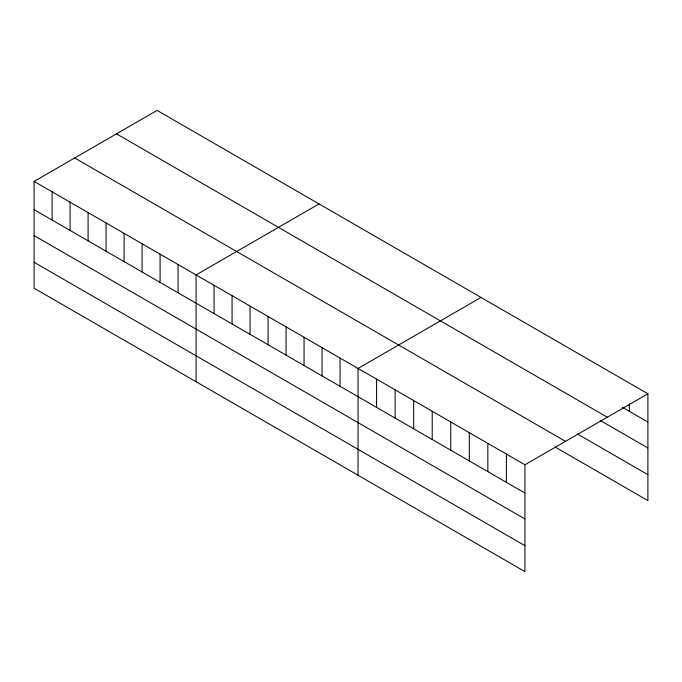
<?xml version="1.0" encoding="UTF-8"?>
<svg xmlns="http://www.w3.org/2000/svg" width="682" height="682" viewBox="0 0 682 682"><rect width="100%" height="100%" fill="white"/><g stroke="black" fill="none" stroke-linecap="round" stroke-linejoin="round"><path stroke-width="1.02" d="M34.1 181.412L524.927 464.783L524.927 571.593L34.1 288.213L34.1 181.412L157.073 110.407L647.9 393.787L647.9 500.588L555.191 447.068M319.048 203.927L196.075 274.923L196.075 381.724M481.015 297.437L358.05 368.433L358.05 475.243M524.927 464.783L647.9 393.787M622.291 407.256L647.9 422.039M116.494 133.843L607.321 417.214M600.22 420.436L647.9 447.963M577.262 433.888L647.9 474.672M74.679 157.977L565.506 441.356M34.1 209.664L524.927 493.035M34.1 235.58L524.927 518.959M34.1 262.289L524.927 545.668M629.358 404.008L629.358 411.331M506.385 454.076L506.385 482.336M487.843 443.377L487.843 471.629M469.301 432.669L469.301 460.921M450.759 421.962L450.759 450.214M432.218 411.255L432.218 439.515M413.676 400.556L413.676 428.808M395.134 389.848L395.134 418.1M376.592 379.141L376.592 407.393M340.045 358.05L340.045 386.302M322.049 347.658L322.049 375.91M304.053 337.266L304.053 365.518M286.056 326.874L286.056 355.126M268.06 316.482L268.06 344.734M250.064 306.09L250.064 334.351M232.068 295.707L232.068 323.959M214.071 285.315L214.071 313.567M178.079 264.531L178.079 292.783M160.082 254.139L160.082 282.391M142.086 243.747L142.086 272.007M124.081 233.363L124.081 261.615M106.085 222.971L106.085 251.223M88.089 212.579L88.089 240.831M70.093 202.187L70.093 230.439M52.096 191.795L52.096 220.047"/></g></svg>
